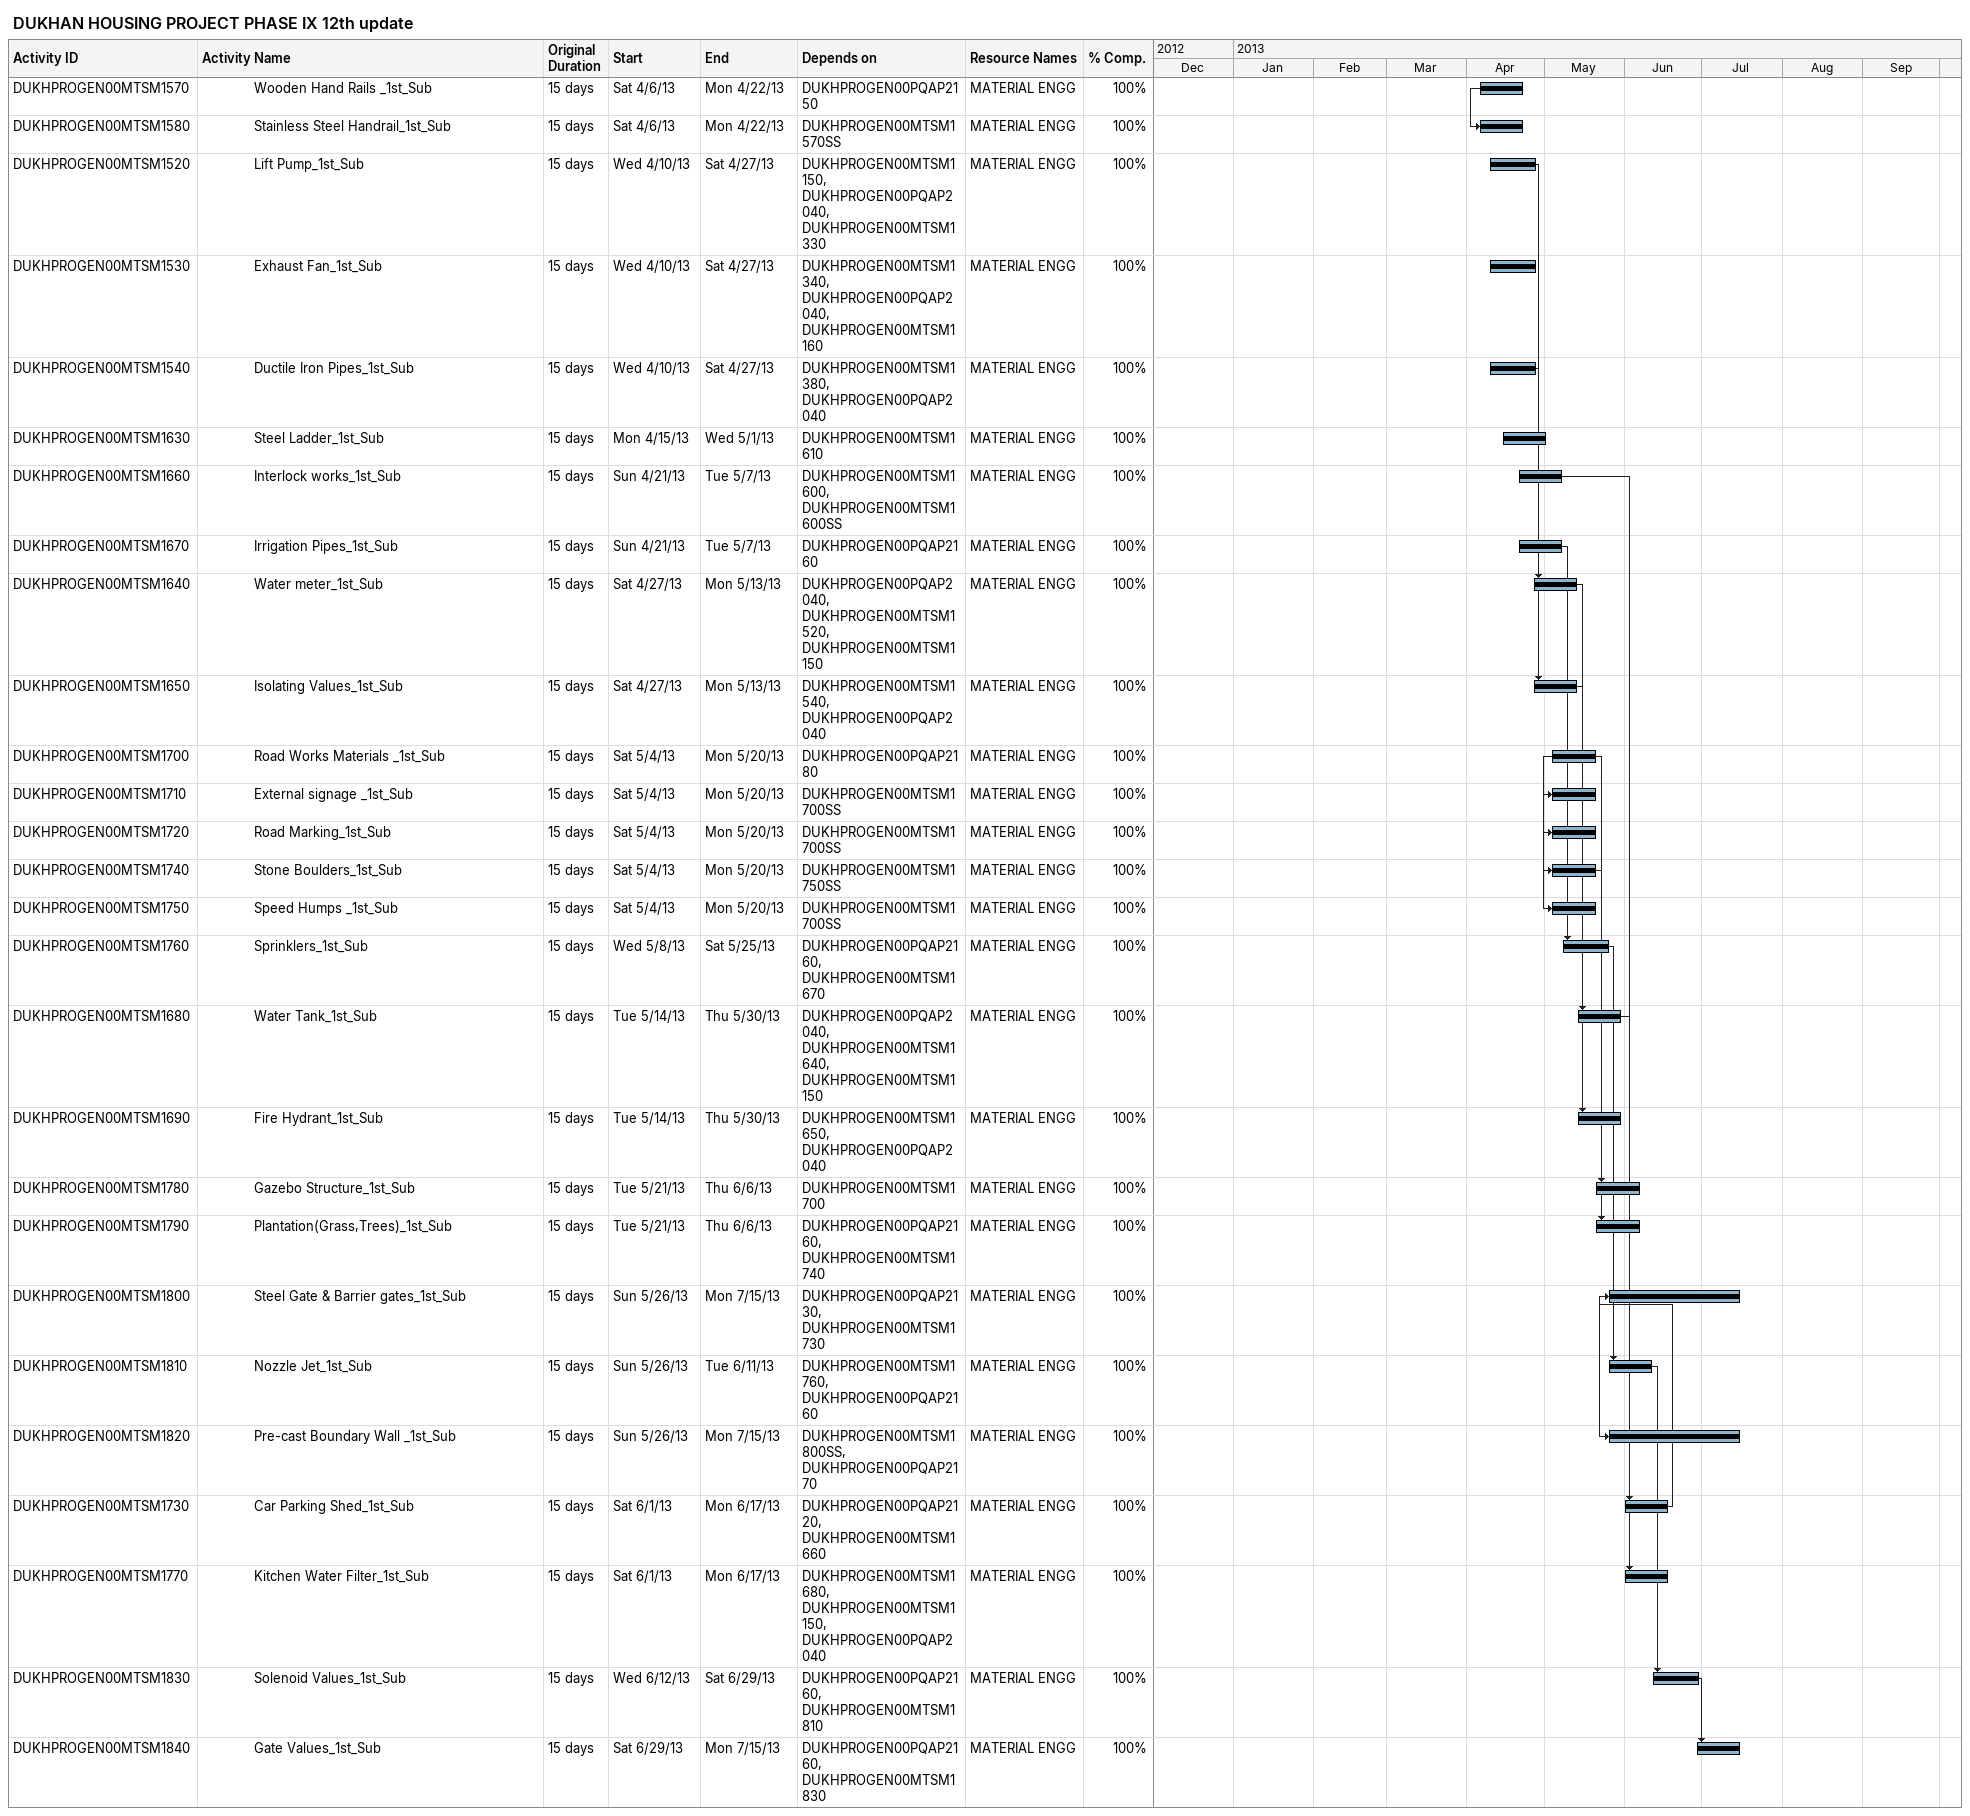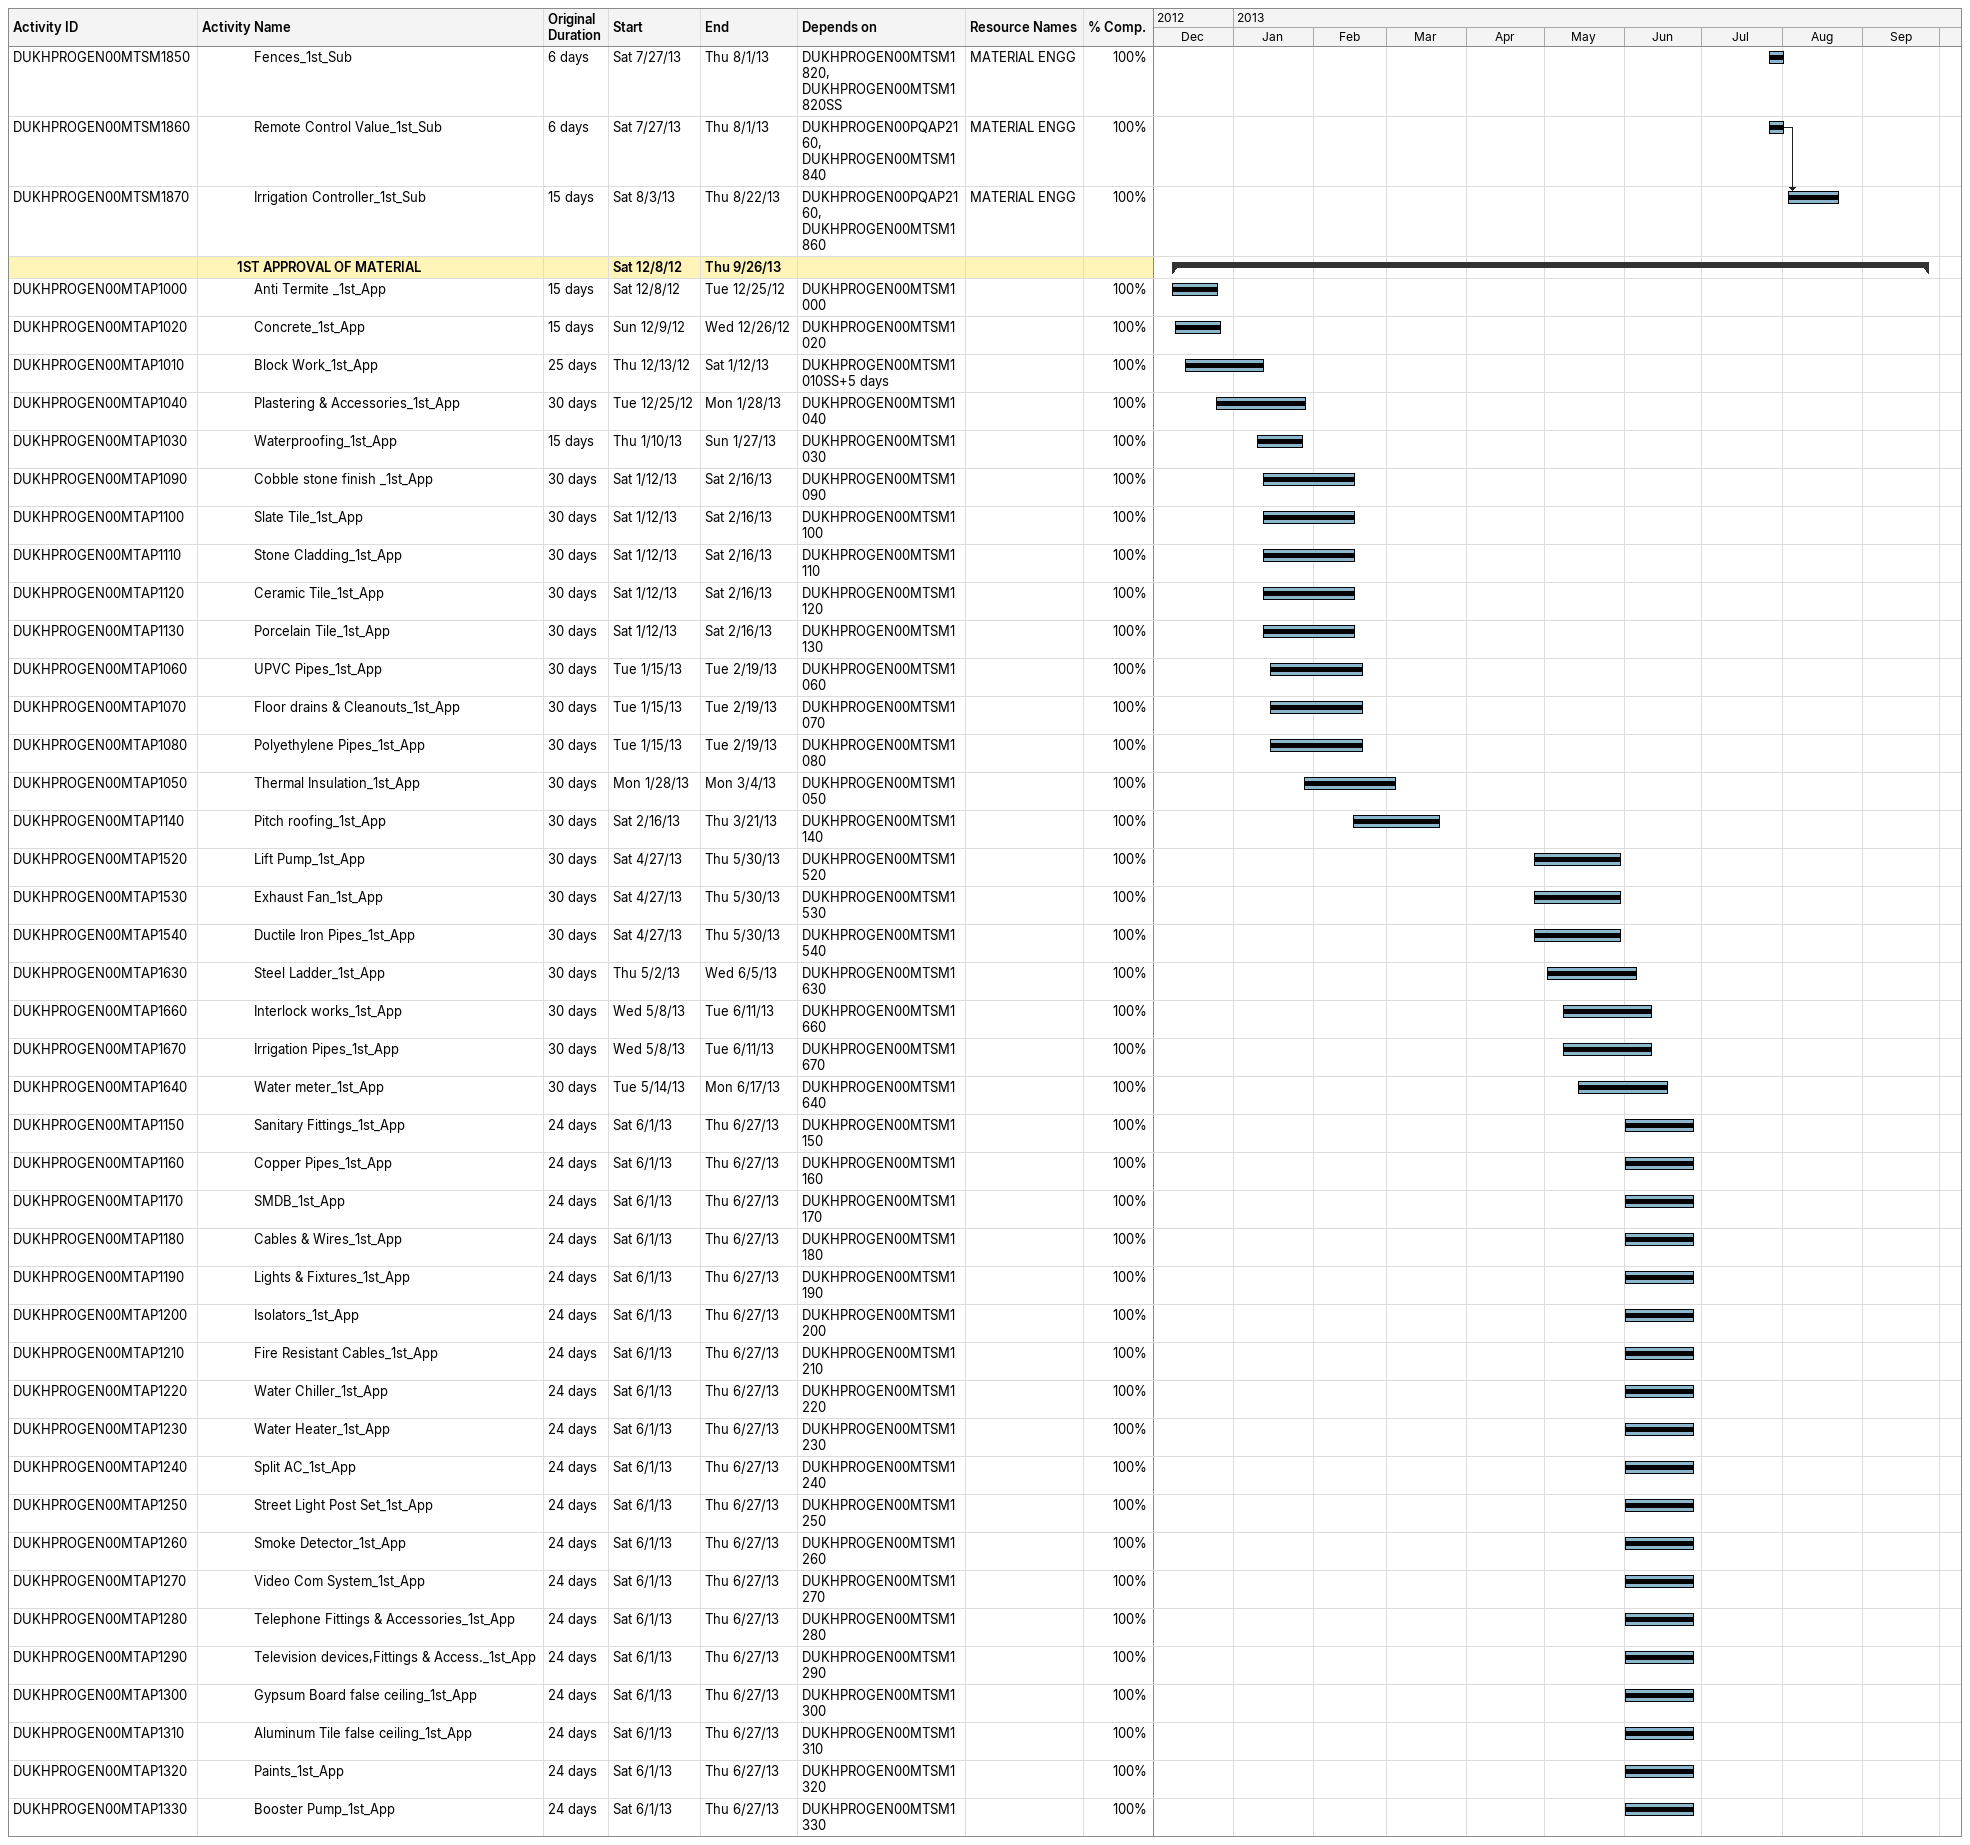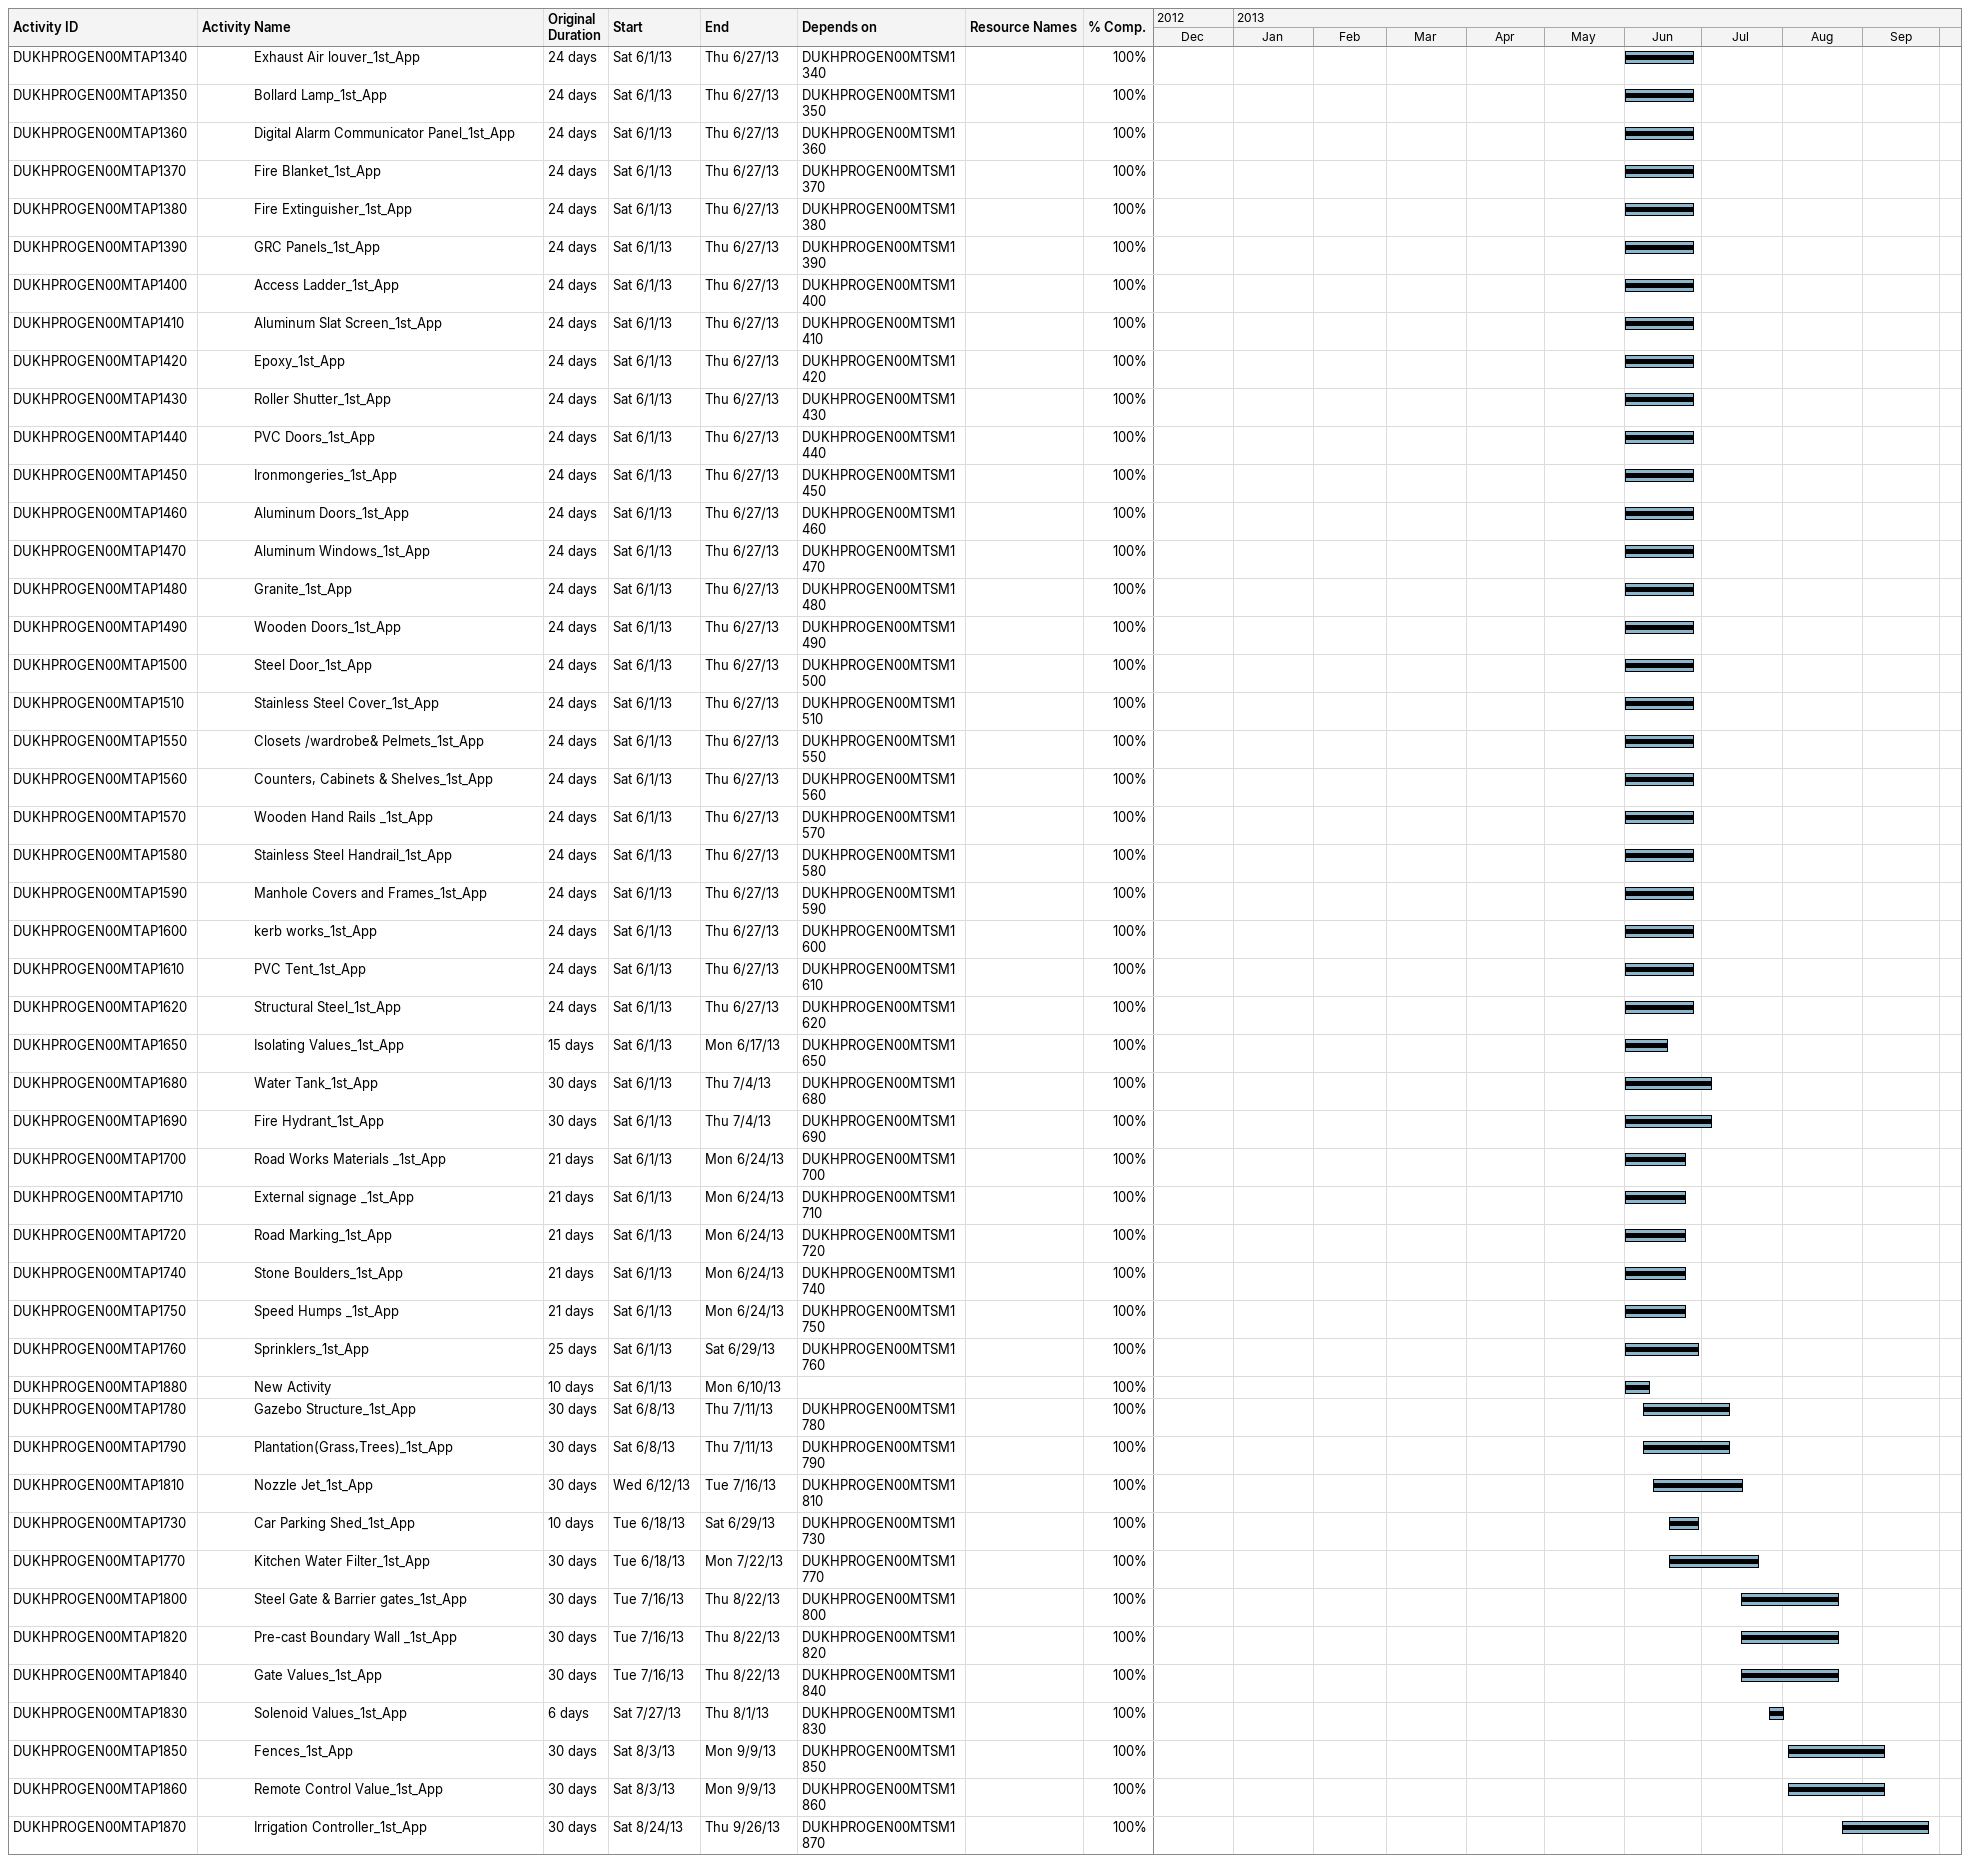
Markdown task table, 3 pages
DUKHAN HOUSING PROJECT PHASE IX 12th update

| ID | Level | Task | Original duration | Start | Finish | Predecessors | Resources | % complete |
|---|---|---|---|---|---|---|---|---|
| DUKHPROGEN00MTSM1570 | 4 | Wooden Hand Rails _1st_Sub | 15d | 2013-04-06 | 2013-04-22 | DUKHPROGEN00PQAP2150 | MATERIAL ENGG | 100 |
| DUKHPROGEN00MTSM1580 | 4 | Stainless Steel Handrail_1st_Sub | 15d | 2013-04-06 | 2013-04-22 | DUKHPROGEN00MTSM1570SS | MATERIAL ENGG | 100 |
| DUKHPROGEN00MTSM1520 | 4 | Lift Pump_1st_Sub | 15d | 2013-04-10 | 2013-04-27 | DUKHPROGEN00MTSM1150, DUKHPROGEN00PQAP2040, DUKHPROGEN00MTSM1330 | MATERIAL ENGG | 100 |
| DUKHPROGEN00MTSM1530 | 4 | Exhaust Fan_1st_Sub | 15d | 2013-04-10 | 2013-04-27 | DUKHPROGEN00MTSM1340, DUKHPROGEN00PQAP2040, DUKHPROGEN00MTSM1160 | MATERIAL ENGG | 100 |
| DUKHPROGEN00MTSM1540 | 4 | Ductile Iron Pipes_1st_Sub | 15d | 2013-04-10 | 2013-04-27 | DUKHPROGEN00MTSM1380, DUKHPROGEN00PQAP2040 | MATERIAL ENGG | 100 |
| DUKHPROGEN00MTSM1630 | 4 | Steel Ladder_1st_Sub | 15d | 2013-04-15 | 2013-05-01 | DUKHPROGEN00MTSM1610 | MATERIAL ENGG | 100 |
| DUKHPROGEN00MTSM1660 | 4 | Interlock works_1st_Sub | 15d | 2013-04-21 | 2013-05-07 | DUKHPROGEN00MTSM1600, DUKHPROGEN00MTSM1600SS | MATERIAL ENGG | 100 |
| DUKHPROGEN00MTSM1670 | 4 | Irrigation Pipes_1st_Sub | 15d | 2013-04-21 | 2013-05-07 | DUKHPROGEN00PQAP2160 | MATERIAL ENGG | 100 |
| DUKHPROGEN00MTSM1640 | 4 | Water meter_1st_Sub | 15d | 2013-04-27 | 2013-05-13 | DUKHPROGEN00PQAP2040, DUKHPROGEN00MTSM1520, DUKHPROGEN00MTSM1150 | MATERIAL ENGG | 100 |
| DUKHPROGEN00MTSM1650 | 4 | Isolating Values_1st_Sub | 15d | 2013-04-27 | 2013-05-13 | DUKHPROGEN00MTSM1540, DUKHPROGEN00PQAP2040 | MATERIAL ENGG | 100 |
| DUKHPROGEN00MTSM1700 | 4 | Road Works Materials _1st_Sub | 15d | 2013-05-04 | 2013-05-20 | DUKHPROGEN00PQAP2180 | MATERIAL ENGG | 100 |
| DUKHPROGEN00MTSM1710 | 4 | External signage _1st_Sub | 15d | 2013-05-04 | 2013-05-20 | DUKHPROGEN00MTSM1700SS | MATERIAL ENGG | 100 |
| DUKHPROGEN00MTSM1720 | 4 | Road Marking_1st_Sub | 15d | 2013-05-04 | 2013-05-20 | DUKHPROGEN00MTSM1700SS | MATERIAL ENGG | 100 |
| DUKHPROGEN00MTSM1740 | 4 | Stone Boulders_1st_Sub | 15d | 2013-05-04 | 2013-05-20 | DUKHPROGEN00MTSM1750SS | MATERIAL ENGG | 100 |
| DUKHPROGEN00MTSM1750 | 4 | Speed Humps _1st_Sub | 15d | 2013-05-04 | 2013-05-20 | DUKHPROGEN00MTSM1700SS | MATERIAL ENGG | 100 |
| DUKHPROGEN00MTSM1760 | 4 | Sprinklers_1st_Sub | 15d | 2013-05-08 | 2013-05-25 | DUKHPROGEN00PQAP2160, DUKHPROGEN00MTSM1670 | MATERIAL ENGG | 100 |
| DUKHPROGEN00MTSM1680 | 4 | Water Tank_1st_Sub | 15d | 2013-05-14 | 2013-05-30 | DUKHPROGEN00PQAP2040, DUKHPROGEN00MTSM1640, DUKHPROGEN00MTSM1150 | MATERIAL ENGG | 100 |
| DUKHPROGEN00MTSM1690 | 4 | Fire Hydrant_1st_Sub | 15d | 2013-05-14 | 2013-05-30 | DUKHPROGEN00MTSM1650, DUKHPROGEN00PQAP2040 | MATERIAL ENGG | 100 |
| DUKHPROGEN00MTSM1780 | 4 | Gazebo Structure_1st_Sub | 15d | 2013-05-21 | 2013-06-06 | DUKHPROGEN00MTSM1700 | MATERIAL ENGG | 100 |
| DUKHPROGEN00MTSM1790 | 4 | Plantation(Grass,Trees)_1st_Sub | 15d | 2013-05-21 | 2013-06-06 | DUKHPROGEN00PQAP2160, DUKHPROGEN00MTSM1740 | MATERIAL ENGG | 100 |
| DUKHPROGEN00MTSM1800 | 4 | Steel Gate & Barrier gates_1st_Sub | 15d | 2013-05-26 | 2013-07-15 | DUKHPROGEN00PQAP2130, DUKHPROGEN00MTSM1730 | MATERIAL ENGG | 100 |
| DUKHPROGEN00MTSM1810 | 4 | Nozzle Jet_1st_Sub | 15d | 2013-05-26 | 2013-06-11 | DUKHPROGEN00MTSM1760, DUKHPROGEN00PQAP2160 | MATERIAL ENGG | 100 |
| DUKHPROGEN00MTSM1820 | 4 | Pre-cast Boundary Wall _1st_Sub | 15d | 2013-05-26 | 2013-07-15 | DUKHPROGEN00MTSM1800SS, DUKHPROGEN00PQAP2170 | MATERIAL ENGG | 100 |
| DUKHPROGEN00MTSM1730 | 4 | Car Parking Shed_1st_Sub | 15d | 2013-06-01 | 2013-06-17 | DUKHPROGEN00PQAP2120, DUKHPROGEN00MTSM1660 | MATERIAL ENGG | 100 |
| DUKHPROGEN00MTSM1770 | 4 | Kitchen Water Filter_1st_Sub | 15d | 2013-06-01 | 2013-06-17 | DUKHPROGEN00MTSM1680, DUKHPROGEN00MTSM1150, DUKHPROGEN00PQAP2040 | MATERIAL ENGG | 100 |
| DUKHPROGEN00MTSM1830 | 4 | Solenoid Values_1st_Sub | 15d | 2013-06-12 | 2013-06-29 | DUKHPROGEN00PQAP2160, DUKHPROGEN00MTSM1810 | MATERIAL ENGG | 100 |
| DUKHPROGEN00MTSM1840 | 4 | Gate Values_1st_Sub | 15d | 2013-06-29 | 2013-07-15 | DUKHPROGEN00PQAP2160, DUKHPROGEN00MTSM1830 | MATERIAL ENGG | 100 |
| DUKHPROGEN00MTSM1850 | 4 | Fences_1st_Sub | 6d | 2013-07-27 | 2013-08-01 | DUKHPROGEN00MTSM1820, DUKHPROGEN00MTSM1820SS | MATERIAL ENGG | 100 |
| DUKHPROGEN00MTSM1860 | 4 | Remote Control Value_1st_Sub | 6d | 2013-07-27 | 2013-08-01 | DUKHPROGEN00PQAP2160, DUKHPROGEN00MTSM1840 | MATERIAL ENGG | 100 |
| DUKHPROGEN00MTSM1870 | 4 | Irrigation Controller_1st_Sub | 15d | 2013-08-03 | 2013-08-22 | DUKHPROGEN00PQAP2160, DUKHPROGEN00MTSM1860 | MATERIAL ENGG | 100 |
|  | 3 | **1ST APPROVAL OF MATERIAL** |  | 2012-12-08 | 2013-09-26 |  |  |  |
| DUKHPROGEN00MTAP1000 | 4 | Anti Termite _1st_App | 15d | 2012-12-08 | 2012-12-25 | DUKHPROGEN00MTSM1000 |  | 100 |
| DUKHPROGEN00MTAP1020 | 4 | Concrete_1st_App | 15d | 2012-12-09 | 2012-12-26 | DUKHPROGEN00MTSM1020 |  | 100 |
| DUKHPROGEN00MTAP1010 | 4 | Block Work_1st_App | 25d | 2012-12-13 | 2013-01-12 | DUKHPROGEN00MTSM1010SS+5d |  | 100 |
| DUKHPROGEN00MTAP1040 | 4 | Plastering & Accessories_1st_App | 30d | 2012-12-25 | 2013-01-28 | DUKHPROGEN00MTSM1040 |  | 100 |
| DUKHPROGEN00MTAP1030 | 4 | Waterproofing_1st_App | 15d | 2013-01-10 | 2013-01-27 | DUKHPROGEN00MTSM1030 |  | 100 |
| DUKHPROGEN00MTAP1090 | 4 | Cobble stone finish _1st_App | 30d | 2013-01-12 | 2013-02-16 | DUKHPROGEN00MTSM1090 |  | 100 |
| DUKHPROGEN00MTAP1100 | 4 | Slate Tile_1st_App | 30d | 2013-01-12 | 2013-02-16 | DUKHPROGEN00MTSM1100 |  | 100 |
| DUKHPROGEN00MTAP1110 | 4 | Stone Cladding_1st_App | 30d | 2013-01-12 | 2013-02-16 | DUKHPROGEN00MTSM1110 |  | 100 |
| DUKHPROGEN00MTAP1120 | 4 | Ceramic Tile_1st_App | 30d | 2013-01-12 | 2013-02-16 | DUKHPROGEN00MTSM1120 |  | 100 |
| DUKHPROGEN00MTAP1130 | 4 | Porcelain Tile_1st_App | 30d | 2013-01-12 | 2013-02-16 | DUKHPROGEN00MTSM1130 |  | 100 |
| DUKHPROGEN00MTAP1060 | 4 | UPVC Pipes_1st_App | 30d | 2013-01-15 | 2013-02-19 | DUKHPROGEN00MTSM1060 |  | 100 |
| DUKHPROGEN00MTAP1070 | 4 | Floor drains & Cleanouts_1st_App | 30d | 2013-01-15 | 2013-02-19 | DUKHPROGEN00MTSM1070 |  | 100 |
| DUKHPROGEN00MTAP1080 | 4 | Polyethylene Pipes_1st_App | 30d | 2013-01-15 | 2013-02-19 | DUKHPROGEN00MTSM1080 |  | 100 |
| DUKHPROGEN00MTAP1050 | 4 | Thermal Insulation_1st_App | 30d | 2013-01-28 | 2013-03-04 | DUKHPROGEN00MTSM1050 |  | 100 |
| DUKHPROGEN00MTAP1140 | 4 | Pitch roofing_1st_App | 30d | 2013-02-16 | 2013-03-21 | DUKHPROGEN00MTSM1140 |  | 100 |
| DUKHPROGEN00MTAP1520 | 4 | Lift Pump_1st_App | 30d | 2013-04-27 | 2013-05-30 | DUKHPROGEN00MTSM1520 |  | 100 |
| DUKHPROGEN00MTAP1530 | 4 | Exhaust Fan_1st_App | 30d | 2013-04-27 | 2013-05-30 | DUKHPROGEN00MTSM1530 |  | 100 |
| DUKHPROGEN00MTAP1540 | 4 | Ductile Iron Pipes_1st_App | 30d | 2013-04-27 | 2013-05-30 | DUKHPROGEN00MTSM1540 |  | 100 |
| DUKHPROGEN00MTAP1630 | 4 | Steel Ladder_1st_App | 30d | 2013-05-02 | 2013-06-05 | DUKHPROGEN00MTSM1630 |  | 100 |
| DUKHPROGEN00MTAP1660 | 4 | Interlock works_1st_App | 30d | 2013-05-08 | 2013-06-11 | DUKHPROGEN00MTSM1660 |  | 100 |
| DUKHPROGEN00MTAP1670 | 4 | Irrigation Pipes_1st_App | 30d | 2013-05-08 | 2013-06-11 | DUKHPROGEN00MTSM1670 |  | 100 |
| DUKHPROGEN00MTAP1640 | 4 | Water meter_1st_App | 30d | 2013-05-14 | 2013-06-17 | DUKHPROGEN00MTSM1640 |  | 100 |
| DUKHPROGEN00MTAP1150 | 4 | Sanitary Fittings_1st_App | 24d | 2013-06-01 | 2013-06-27 | DUKHPROGEN00MTSM1150 |  | 100 |
| DUKHPROGEN00MTAP1160 | 4 | Copper Pipes_1st_App | 24d | 2013-06-01 | 2013-06-27 | DUKHPROGEN00MTSM1160 |  | 100 |
| DUKHPROGEN00MTAP1170 | 4 | SMDB_1st_App | 24d | 2013-06-01 | 2013-06-27 | DUKHPROGEN00MTSM1170 |  | 100 |
| DUKHPROGEN00MTAP1180 | 4 | Cables & Wires_1st_App | 24d | 2013-06-01 | 2013-06-27 | DUKHPROGEN00MTSM1180 |  | 100 |
| DUKHPROGEN00MTAP1190 | 4 | Lights & Fixtures_1st_App | 24d | 2013-06-01 | 2013-06-27 | DUKHPROGEN00MTSM1190 |  | 100 |
| DUKHPROGEN00MTAP1200 | 4 | Isolators_1st_App | 24d | 2013-06-01 | 2013-06-27 | DUKHPROGEN00MTSM1200 |  | 100 |
| DUKHPROGEN00MTAP1210 | 4 | Fire Resistant Cables_1st_App | 24d | 2013-06-01 | 2013-06-27 | DUKHPROGEN00MTSM1210 |  | 100 |
| DUKHPROGEN00MTAP1220 | 4 | Water Chiller_1st_App | 24d | 2013-06-01 | 2013-06-27 | DUKHPROGEN00MTSM1220 |  | 100 |
| DUKHPROGEN00MTAP1230 | 4 | Water Heater_1st_App | 24d | 2013-06-01 | 2013-06-27 | DUKHPROGEN00MTSM1230 |  | 100 |
| DUKHPROGEN00MTAP1240 | 4 | Split AC_1st_App | 24d | 2013-06-01 | 2013-06-27 | DUKHPROGEN00MTSM1240 |  | 100 |
| DUKHPROGEN00MTAP1250 | 4 | Street Light Post Set_1st_App | 24d | 2013-06-01 | 2013-06-27 | DUKHPROGEN00MTSM1250 |  | 100 |
| DUKHPROGEN00MTAP1260 | 4 | Smoke Detector_1st_App | 24d | 2013-06-01 | 2013-06-27 | DUKHPROGEN00MTSM1260 |  | 100 |
| DUKHPROGEN00MTAP1270 | 4 | Video Com System_1st_App | 24d | 2013-06-01 | 2013-06-27 | DUKHPROGEN00MTSM1270 |  | 100 |
| DUKHPROGEN00MTAP1280 | 4 | Telephone Fittings & Accessories_1st_App | 24d | 2013-06-01 | 2013-06-27 | DUKHPROGEN00MTSM1280 |  | 100 |
| DUKHPROGEN00MTAP1290 | 4 | Television devices,Fittings & Access._1st_App | 24d | 2013-06-01 | 2013-06-27 | DUKHPROGEN00MTSM1290 |  | 100 |
| DUKHPROGEN00MTAP1300 | 4 | Gypsum Board false ceiling_1st_App | 24d | 2013-06-01 | 2013-06-27 | DUKHPROGEN00MTSM1300 |  | 100 |
| DUKHPROGEN00MTAP1310 | 4 | Aluminum Tile false ceiling_1st_App | 24d | 2013-06-01 | 2013-06-27 | DUKHPROGEN00MTSM1310 |  | 100 |
| DUKHPROGEN00MTAP1320 | 4 | Paints_1st_App | 24d | 2013-06-01 | 2013-06-27 | DUKHPROGEN00MTSM1320 |  | 100 |
| DUKHPROGEN00MTAP1330 | 4 | Booster Pump_1st_App | 24d | 2013-06-01 | 2013-06-27 | DUKHPROGEN00MTSM1330 |  | 100 |
| DUKHPROGEN00MTAP1340 | 4 | Exhaust Air louver_1st_App | 24d | 2013-06-01 | 2013-06-27 | DUKHPROGEN00MTSM1340 |  | 100 |
| DUKHPROGEN00MTAP1350 | 4 | Bollard Lamp_1st_App | 24d | 2013-06-01 | 2013-06-27 | DUKHPROGEN00MTSM1350 |  | 100 |
| DUKHPROGEN00MTAP1360 | 4 | Digital Alarm Communicator Panel_1st_App | 24d | 2013-06-01 | 2013-06-27 | DUKHPROGEN00MTSM1360 |  | 100 |
| DUKHPROGEN00MTAP1370 | 4 | Fire Blanket_1st_App | 24d | 2013-06-01 | 2013-06-27 | DUKHPROGEN00MTSM1370 |  | 100 |
| DUKHPROGEN00MTAP1380 | 4 | Fire Extinguisher_1st_App | 24d | 2013-06-01 | 2013-06-27 | DUKHPROGEN00MTSM1380 |  | 100 |
| DUKHPROGEN00MTAP1390 | 4 | GRC Panels_1st_App | 24d | 2013-06-01 | 2013-06-27 | DUKHPROGEN00MTSM1390 |  | 100 |
| DUKHPROGEN00MTAP1400 | 4 | Access Ladder_1st_App | 24d | 2013-06-01 | 2013-06-27 | DUKHPROGEN00MTSM1400 |  | 100 |
| DUKHPROGEN00MTAP1410 | 4 | Aluminum Slat Screen_1st_App | 24d | 2013-06-01 | 2013-06-27 | DUKHPROGEN00MTSM1410 |  | 100 |
| DUKHPROGEN00MTAP1420 | 4 | Epoxy_1st_App | 24d | 2013-06-01 | 2013-06-27 | DUKHPROGEN00MTSM1420 |  | 100 |
| DUKHPROGEN00MTAP1430 | 4 | Roller Shutter_1st_App | 24d | 2013-06-01 | 2013-06-27 | DUKHPROGEN00MTSM1430 |  | 100 |
| DUKHPROGEN00MTAP1440 | 4 | PVC Doors_1st_App | 24d | 2013-06-01 | 2013-06-27 | DUKHPROGEN00MTSM1440 |  | 100 |
| DUKHPROGEN00MTAP1450 | 4 | Ironmongeries_1st_App | 24d | 2013-06-01 | 2013-06-27 | DUKHPROGEN00MTSM1450 |  | 100 |
| DUKHPROGEN00MTAP1460 | 4 | Aluminum Doors_1st_App | 24d | 2013-06-01 | 2013-06-27 | DUKHPROGEN00MTSM1460 |  | 100 |
| DUKHPROGEN00MTAP1470 | 4 | Aluminum Windows_1st_App | 24d | 2013-06-01 | 2013-06-27 | DUKHPROGEN00MTSM1470 |  | 100 |
| DUKHPROGEN00MTAP1480 | 4 | Granite_1st_App | 24d | 2013-06-01 | 2013-06-27 | DUKHPROGEN00MTSM1480 |  | 100 |
| DUKHPROGEN00MTAP1490 | 4 | Wooden Doors_1st_App | 24d | 2013-06-01 | 2013-06-27 | DUKHPROGEN00MTSM1490 |  | 100 |
| DUKHPROGEN00MTAP1500 | 4 | Steel Door_1st_App | 24d | 2013-06-01 | 2013-06-27 | DUKHPROGEN00MTSM1500 |  | 100 |
| DUKHPROGEN00MTAP1510 | 4 | Stainless Steel Cover_1st_App | 24d | 2013-06-01 | 2013-06-27 | DUKHPROGEN00MTSM1510 |  | 100 |
| DUKHPROGEN00MTAP1550 | 4 | Closets /wardrobe& Pelmets_1st_App | 24d | 2013-06-01 | 2013-06-27 | DUKHPROGEN00MTSM1550 |  | 100 |
| DUKHPROGEN00MTAP1560 | 4 | Counters, Cabinets & Shelves_1st_App | 24d | 2013-06-01 | 2013-06-27 | DUKHPROGEN00MTSM1560 |  | 100 |
| DUKHPROGEN00MTAP1570 | 4 | Wooden Hand Rails _1st_App | 24d | 2013-06-01 | 2013-06-27 | DUKHPROGEN00MTSM1570 |  | 100 |
| DUKHPROGEN00MTAP1580 | 4 | Stainless Steel Handrail_1st_App | 24d | 2013-06-01 | 2013-06-27 | DUKHPROGEN00MTSM1580 |  | 100 |
| DUKHPROGEN00MTAP1590 | 4 | Manhole Covers and Frames_1st_App | 24d | 2013-06-01 | 2013-06-27 | DUKHPROGEN00MTSM1590 |  | 100 |
| DUKHPROGEN00MTAP1600 | 4 | kerb works_1st_App | 24d | 2013-06-01 | 2013-06-27 | DUKHPROGEN00MTSM1600 |  | 100 |
| DUKHPROGEN00MTAP1610 | 4 | PVC Tent_1st_App | 24d | 2013-06-01 | 2013-06-27 | DUKHPROGEN00MTSM1610 |  | 100 |
| DUKHPROGEN00MTAP1620 | 4 | Structural Steel_1st_App | 24d | 2013-06-01 | 2013-06-27 | DUKHPROGEN00MTSM1620 |  | 100 |
| DUKHPROGEN00MTAP1650 | 4 | Isolating Values_1st_App | 15d | 2013-06-01 | 2013-06-17 | DUKHPROGEN00MTSM1650 |  | 100 |
| DUKHPROGEN00MTAP1680 | 4 | Water Tank_1st_App | 30d | 2013-06-01 | 2013-07-04 | DUKHPROGEN00MTSM1680 |  | 100 |
| DUKHPROGEN00MTAP1690 | 4 | Fire Hydrant_1st_App | 30d | 2013-06-01 | 2013-07-04 | DUKHPROGEN00MTSM1690 |  | 100 |
| DUKHPROGEN00MTAP1700 | 4 | Road Works Materials _1st_App | 21d | 2013-06-01 | 2013-06-24 | DUKHPROGEN00MTSM1700 |  | 100 |
| DUKHPROGEN00MTAP1710 | 4 | External signage _1st_App | 21d | 2013-06-01 | 2013-06-24 | DUKHPROGEN00MTSM1710 |  | 100 |
| DUKHPROGEN00MTAP1720 | 4 | Road Marking_1st_App | 21d | 2013-06-01 | 2013-06-24 | DUKHPROGEN00MTSM1720 |  | 100 |
| DUKHPROGEN00MTAP1740 | 4 | Stone Boulders_1st_App | 21d | 2013-06-01 | 2013-06-24 | DUKHPROGEN00MTSM1740 |  | 100 |
| DUKHPROGEN00MTAP1750 | 4 | Speed Humps _1st_App | 21d | 2013-06-01 | 2013-06-24 | DUKHPROGEN00MTSM1750 |  | 100 |
| DUKHPROGEN00MTAP1760 | 4 | Sprinklers_1st_App | 25d | 2013-06-01 | 2013-06-29 | DUKHPROGEN00MTSM1760 |  | 100 |
| DUKHPROGEN00MTAP1880 | 4 | New Activity | 10d | 2013-06-01 | 2013-06-10 |  |  | 100 |
| DUKHPROGEN00MTAP1780 | 4 | Gazebo Structure_1st_App | 30d | 2013-06-08 | 2013-07-11 | DUKHPROGEN00MTSM1780 |  | 100 |
| DUKHPROGEN00MTAP1790 | 4 | Plantation(Grass,Trees)_1st_App | 30d | 2013-06-08 | 2013-07-11 | DUKHPROGEN00MTSM1790 |  | 100 |
| DUKHPROGEN00MTAP1810 | 4 | Nozzle Jet_1st_App | 30d | 2013-06-12 | 2013-07-16 | DUKHPROGEN00MTSM1810 |  | 100 |
| DUKHPROGEN00MTAP1730 | 4 | Car Parking Shed_1st_App | 10d | 2013-06-18 | 2013-06-29 | DUKHPROGEN00MTSM1730 |  | 100 |
| DUKHPROGEN00MTAP1770 | 4 | Kitchen Water Filter_1st_App | 30d | 2013-06-18 | 2013-07-22 | DUKHPROGEN00MTSM1770 |  | 100 |
| DUKHPROGEN00MTAP1800 | 4 | Steel Gate & Barrier gates_1st_App | 30d | 2013-07-16 | 2013-08-22 | DUKHPROGEN00MTSM1800 |  | 100 |
| DUKHPROGEN00MTAP1820 | 4 | Pre-cast Boundary Wall _1st_App | 30d | 2013-07-16 | 2013-08-22 | DUKHPROGEN00MTSM1820 |  | 100 |
| DUKHPROGEN00MTAP1840 | 4 | Gate Values_1st_App | 30d | 2013-07-16 | 2013-08-22 | DUKHPROGEN00MTSM1840 |  | 100 |
| DUKHPROGEN00MTAP1830 | 4 | Solenoid Values_1st_App | 6d | 2013-07-27 | 2013-08-01 | DUKHPROGEN00MTSM1830 |  | 100 |
| DUKHPROGEN00MTAP1850 | 4 | Fences_1st_App | 30d | 2013-08-03 | 2013-09-09 | DUKHPROGEN00MTSM1850 |  | 100 |
| DUKHPROGEN00MTAP1860 | 4 | Remote Control Value_1st_App | 30d | 2013-08-03 | 2013-09-09 | DUKHPROGEN00MTSM1860 |  | 100 |
| DUKHPROGEN00MTAP1870 | 4 | Irrigation Controller_1st_App | 30d | 2013-08-24 | 2013-09-26 | DUKHPROGEN00MTSM1870 |  | 100 |
